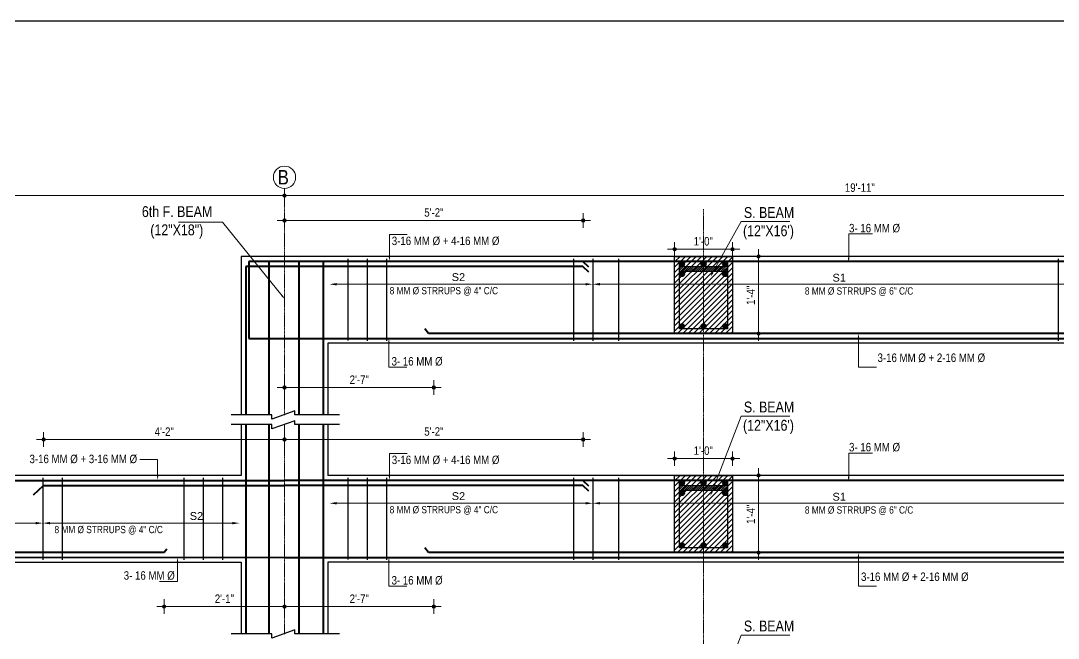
# Model space of a CAD drawing. Header units: inches. Extents: x 57837 to 133168, y 6972 to 27776.
# Drawn here: x 61173 to 62034, y 10336 to 10848 of the extents above; entities that cross this region are included whole.
import ezdxf

# ---------------------------------------------------------------- set-up
doc = ezdxf.new("R2010")
doc.units = ezdxf.units.IN
doc.header["$MEASUREMENT"] = 0
doc.linetypes.add('CENTER', pattern=[2, 1.25, -0.25, 0.25, -0.25])
doc.linetypes.add('CENTER2', pattern=[1.125, 0.75, -0.125, 0.125, -0.125])
for name, color, linetype, lineweight in [('CENTER', 9, 'CENTER', 5), ('DIM', 2, 'Continuous', 13), ('HACTH', 153, 'Continuous', 5), ('ROD', 1, 'Continuous', 40), ('STIRRUPS', 4, 'Continuous', 30)]:
    doc.layers.add(name, color=color, linetype=linetype, lineweight=lineweight)
for name, color, linetype in [('elevation', 3, 'Continuous'), ('text', 255, 'Continuous'), ('walls', 32, 'Continuous')]:
    doc.layers.add(name, color=color, linetype=linetype)
doc.styles.add('Arial', font='arial.ttf', dxfattribs={"height": 6.5})
doc.styles.get("Standard").update_dxf_attribs({"font": 'ARIALN.TTF', "height": 7})

msp = doc.modelspace()

# ---------------------------------------------------------------- hatches: boundary and pattern name
at = {"lineweight": 13}
h = msp.add_hatch(color=256, dxfattribs=at)
edge = h.paths.add_edge_path()
edge.add_arc((61391.65, 10703.39), 1.42, 0, 360)
h = msp.add_hatch(color=256, dxfattribs=at)
edge = h.paths.add_edge_path()
edge.add_arc((61391.65, 10703.39), 1.42, 0, 360)
h = msp.add_hatch(color=256, dxfattribs=at)
edge = h.paths.add_edge_path()
edge.add_arc((61391.65, 10682.74), 1.42, 0, 360)
h = msp.add_hatch(color=256, dxfattribs=at)
edge = h.paths.add_edge_path()
edge.add_arc((61639.65, 10682.74), 1.42, 0, 360)
h = msp.add_hatch(color=256, dxfattribs=at)
edge = h.paths.add_edge_path()
edge.add_arc((61715.65, 10658.85), 1.42, 0, 360)
h = msp.add_hatch(color=256, dxfattribs=at)
edge = h.paths.add_edge_path()
edge.add_arc((61763.65, 10658.85), 1.42, 0, 360)
h = msp.add_hatch(color=256, dxfattribs=at)
edge = h.paths.add_edge_path()
edge.add_arc((61785.35, 10652.91), 1.42, 0, 360)
h = msp.add_hatch(color=256, dxfattribs=at)
edge = h.paths.add_edge_path()
edge.add_arc((61785.35, 10588.9), 1.42, 0, 360)
h = msp.add_hatch(color=256, dxfattribs=at)
edge = h.paths.add_edge_path()
edge.add_arc((61391.65, 10544.11), 1.42, 0, 360)
h = msp.add_hatch(color=256, dxfattribs=at)
edge = h.paths.add_edge_path()
edge.add_arc((61515.65, 10544.11), 1.42, 0, 360)
h = msp.add_hatch(color=256, dxfattribs=at)
edge = h.paths.add_edge_path()
edge.add_arc((61191.65, 10501.01), 1.42, 0, 360)
h = msp.add_hatch(color=256, dxfattribs=at)
edge = h.paths.add_edge_path()
edge.add_arc((61391.65, 10501.01), 1.42, 0, 360)
h = msp.add_hatch(color=256, dxfattribs=at)
edge = h.paths.add_edge_path()
edge.add_arc((61391.65, 10501.01), 1.42, 0, 360)
h = msp.add_hatch(color=256, dxfattribs=at)
edge = h.paths.add_edge_path()
edge.add_arc((61639.65, 10501.01), 1.42, 0, 360)
h = msp.add_hatch(color=256, dxfattribs=at)
edge = h.paths.add_edge_path()
edge.add_arc((61715.65, 10485.15), 1.42, 0, 360)
h = msp.add_hatch(color=256, dxfattribs=at)
edge = h.paths.add_edge_path()
edge.add_arc((61763.65, 10485.15), 1.42, 0, 360)
h = msp.add_hatch(color=256, dxfattribs=at)
edge = h.paths.add_edge_path()
edge.add_arc((61785.35, 10471.18), 1.42, 0, 360)
h = msp.add_hatch(color=256, dxfattribs=at)
edge = h.paths.add_edge_path()
edge.add_arc((61785.35, 10407.16), 1.42, 0, 360)
h = msp.add_hatch(color=256, dxfattribs=at)
edge = h.paths.add_edge_path()
edge.add_arc((61291.65, 10362.37), 1.42, 0, 360)
h = msp.add_hatch(color=256, dxfattribs=at)
edge = h.paths.add_edge_path()
edge.add_arc((61391.65, 10362.37), 1.42, 0, 360)
h = msp.add_hatch(color=256, dxfattribs=at)
edge = h.paths.add_edge_path()
edge.add_arc((61391.65, 10362.37), 1.42, 0, 360)
h = msp.add_hatch(color=256, dxfattribs=at)
edge = h.paths.add_edge_path()
edge.add_arc((61515.65, 10362.37), 1.42, 0, 360)
at = {"layer": 'HACTH'}
h = msp.add_hatch(color=1, dxfattribs=at)
edge = h.paths.add_edge_path()
edge.add_arc((61721.74, 10646.63), 2.08, 0, 360)
h = msp.add_hatch(color=1, dxfattribs=at)
edge = h.paths.add_edge_path()
edge.add_arc((61739.65, 10646.63), 2.08, 0, 360)
h = msp.add_hatch(color=1, dxfattribs=at)
edge = h.paths.add_edge_path()
edge.add_arc((61757.57, 10646.63), 2.08, 0, 360)
h = msp.add_hatch(color=1, dxfattribs=at)
edge = h.paths.add_edge_path()
edge.add_arc((61721.74, 10638.27), 2.08, 0, 360)
h = msp.add_hatch(color=1, dxfattribs=at)
edge = h.paths.add_edge_path()
edge.add_arc((61757.57, 10638.27), 2.08, 0, 360)
h = msp.add_hatch(color=1, dxfattribs=at)
edge = h.paths.add_edge_path()
edge.add_arc((61721.74, 10595), 2.08, 0, 360)
h = msp.add_hatch(color=1, dxfattribs=at)
edge = h.paths.add_edge_path()
edge.add_arc((61739.65, 10595), 2.08, 0, 360)
h = msp.add_hatch(color=1, dxfattribs=at)
edge = h.paths.add_edge_path()
edge.add_arc((61757.57, 10595), 2.08, 0, 360)
h = msp.add_hatch(color=1, dxfattribs=at)
edge = h.paths.add_edge_path()
edge.add_arc((61721.74, 10464.9), 2.08, 0, 360)
h = msp.add_hatch(color=1, dxfattribs=at)
edge = h.paths.add_edge_path()
edge.add_arc((61739.65, 10464.9), 2.08, 0, 360)
h = msp.add_hatch(color=1, dxfattribs=at)
edge = h.paths.add_edge_path()
edge.add_arc((61757.57, 10464.9), 2.08, 0, 360)
h = msp.add_hatch(color=1, dxfattribs=at)
edge = h.paths.add_edge_path()
edge.add_arc((61721.74, 10456.53), 2.08, 0, 360)
h = msp.add_hatch(color=1, dxfattribs=at)
edge = h.paths.add_edge_path()
edge.add_arc((61757.57, 10456.53), 2.08, 0, 360)
h = msp.add_hatch(color=1, dxfattribs=at)
edge = h.paths.add_edge_path()
edge.add_arc((61721.74, 10413.26), 2.08, 0, 360)
h = msp.add_hatch(color=1, dxfattribs=at)
edge = h.paths.add_edge_path()
edge.add_arc((61739.65, 10413.26), 2.08, 0, 360)
h = msp.add_hatch(color=1, dxfattribs=at)
edge = h.paths.add_edge_path()
edge.add_arc((61757.57, 10413.26), 2.08, 0, 360)

# ---------------------------------------------------------------- linework, layer by layer
at = {"color": 1}
msp.add_line((60196.99, 10848.46), (62886.93, 10848.46), dxfattribs=at)
at = {"lineweight": 13}
for p, q in [((61391.65, 10697.39), (61391.65, 10709.39)), ((61391.65, 10709.39), (61391.65, 10697.39)), ((61397.65, 10703.39), (61385.65, 10703.39)), ((61385.65, 10703.39), (61397.65, 10703.39)), ((61391.65, 10676.74), (61391.65, 10688.74)), ((61639.65, 10688.74), (61639.65, 10676.74)), ((61397.65, 10682.74), (61385.65, 10682.74)), ((61633.65, 10682.74), (61645.65, 10682.74)), ((61721.65, 10658.85), (61709.65, 10658.85)), ((61715.65, 10652.85), (61715.65, 10664.85)), ((61757.65, 10658.85), (61769.65, 10658.85)), ((61763.65, 10664.85), (61763.65, 10652.85)), ((61785.35, 10646.91), (61785.35, 10658.91)), ((61779.35, 10652.91), (61791.35, 10652.91)), ((61791.35, 10588.9), (61779.35, 10588.9)), ((61785.35, 10594.9), (61785.35, 10582.9)), ((61391.65, 10538.11), (61391.65, 10550.11)), ((61515.65, 10550.11), (61515.65, 10538.11)), ((61397.65, 10544.11), (61385.65, 10544.11)), ((61509.65, 10544.11), (61521.65, 10544.11)), ((61191.65, 10495.01), (61191.65, 10507.01)), ((61391.65, 10495.01), (61391.65, 10507.01)), ((61391.65, 10507.01), (61391.65, 10495.01)), ((61639.65, 10507.01), (61639.65, 10495.01)), ((61197.65, 10501.01), (61185.65, 10501.01)), ((61397.65, 10501.01), (61385.65, 10501.01)), ((61385.65, 10501.01), (61397.65, 10501.01)), ((61633.65, 10501.01), (61645.65, 10501.01)), ((61715.65, 10479.15), (61715.65, 10491.15)), ((61763.65, 10491.15), (61763.65, 10479.15)), ((61721.65, 10485.15), (61709.65, 10485.15)), ((61757.65, 10485.15), (61769.65, 10485.15)), ((61785.35, 10465.18), (61785.35, 10477.18)), ((61779.35, 10471.18), (61791.35, 10471.18)), ((61785.35, 10413.16), (61785.35, 10401.16)), ((61791.35, 10407.16), (61779.35, 10407.16)), ((61291.65, 10356.37), (61291.65, 10368.37)), ((61391.65, 10356.37), (61391.65, 10368.37)), ((61391.65, 10368.37), (61391.65, 10356.37)), ((61515.65, 10368.37), (61515.65, 10356.37)), ((61297.65, 10362.37), (61285.65, 10362.37)), ((61397.65, 10362.37), (61385.65, 10362.37)), ((61385.65, 10362.37), (61397.65, 10362.37)), ((61509.65, 10362.37), (61521.65, 10362.37))]:
    msp.add_line(p, q, dxfattribs=at)
for p, q in [((62263.79, 10652.91), (61355.65, 10652.91)), ((61355.65, 10652.91), (61355.65, 10521.43)), ((61715.65, 10652.91), (61763.65, 10652.91)), ((61715.65, 10588.91), (61715.65, 10652.91)), ((61715.65, 10652.82), (61715.75, 10652.91)), ((61715.65, 10648.4), (61720.17, 10652.91)), ((61715.65, 10643.98), (61724.59, 10652.91)), ((61715.65, 10639.56), (61729.01, 10652.91)), ((61715.65, 10635.14), (61733.43, 10652.91)), ((61715.65, 10630.72), (61737.85, 10652.91)), ((61715.65, 10626.3), (61742.27, 10652.91)), ((61715.65, 10621.88), (61746.68, 10652.91)), ((61715.65, 10617.46), (61751.1, 10652.91)), ((61715.65, 10613.05), (61755.52, 10652.91)), ((61715.65, 10608.63), (61759.94, 10652.91)), ((61715.65, 10604.21), (61763.65, 10652.21)), ((61763.65, 10652.91), (61763.65, 10588.91)), ((61715.65, 10599.79), (61763.65, 10647.79)), ((61715.65, 10595.37), (61763.65, 10643.37)), ((61715.65, 10590.95), (61763.65, 10638.95)), ((61718.04, 10588.91), (61763.65, 10634.53)), ((61722.46, 10588.91), (61763.65, 10630.11)), ((61726.88, 10588.91), (61763.65, 10625.69)), ((61731.3, 10588.91), (61763.65, 10621.27)), ((61735.72, 10588.91), (61763.65, 10616.85)), ((61740.14, 10588.91), (61763.65, 10612.43)), ((61744.56, 10588.91), (61763.65, 10608.01)), ((61748.98, 10588.91), (61763.65, 10603.59)), ((61753.4, 10588.91), (61763.65, 10599.17)), ((61763.65, 10588.91), (61715.65, 10588.91)), ((61757.81, 10588.91), (61763.65, 10594.75)), ((61762.23, 10588.91), (61763.65, 10590.33)), ((61355.65, 10580.92), (61355.65, 10521.43)), ((61355.65, 10580.92), (61355.65, 10521.43)), ((61427.65, 10580.92), (61427.65, 10521.43)), ((62311.65, 10580.91), (61427.65, 10580.92)), ((61427.65, 10580.92), (61427.65, 10521.43)), ((61427.65, 10580.92), (61427.65, 10521.43)), ((61427.65, 10580.92), (61427.65, 10521.43)), ((61355.65, 10513.31), (61355.65, 10471.18)), ((61355.65, 10513.31), (61355.65, 10471.18)), ((61427.65, 10513.31), (61427.65, 10471.18)), ((61427.65, 10513.31), (61427.65, 10471.18)), ((61427.65, 10513.31), (61427.65, 10471.18)), ((61427.65, 10513.31), (61427.65, 10471.55)), ((61427.65, 10513.31), (61427.65, 10471.18)), ((61355.65, 10471.18), (60687.65, 10471.18)), ((62263.79, 10471.18), (61427.65, 10471.18)), ((61715.65, 10471.18), (61763.65, 10471.18)), ((61715.65, 10407.18), (61715.65, 10471.18)), ((61715.65, 10471.08), (61715.75, 10471.18)), ((61715.65, 10466.67), (61720.17, 10471.18)), ((61715.65, 10462.25), (61724.59, 10471.18)), ((61715.65, 10457.83), (61729.01, 10471.18)), ((61715.65, 10453.41), (61733.43, 10471.18)), ((61715.65, 10448.99), (61737.85, 10471.18)), ((61715.65, 10444.57), (61742.27, 10471.18)), ((61715.65, 10440.15), (61746.68, 10471.18)), ((61715.65, 10435.73), (61751.1, 10471.18)), ((61715.65, 10431.31), (61755.52, 10471.18)), ((61715.65, 10426.89), (61759.94, 10471.18)), ((61715.65, 10422.47), (61763.65, 10470.47)), ((61763.65, 10471.18), (61763.65, 10407.18)), ((61715.65, 10418.05), (61763.65, 10466.05)), ((61715.65, 10413.63), (61763.65, 10461.63)), ((61715.65, 10409.21), (61763.65, 10457.21)), ((61718.04, 10407.18), (61763.65, 10452.79)), ((61722.46, 10407.18), (61763.65, 10448.37)), ((61726.88, 10407.18), (61763.65, 10443.95)), ((61731.3, 10407.18), (61763.65, 10439.54)), ((61735.72, 10407.18), (61763.65, 10435.12)), ((61740.14, 10407.18), (61763.65, 10430.7)), ((61744.56, 10407.18), (61763.65, 10426.28)), ((61748.98, 10407.18), (61763.65, 10421.86)), ((61753.4, 10407.18), (61763.65, 10417.44)), ((61757.81, 10407.18), (61763.65, 10413.02)), ((61762.23, 10407.18), (61763.65, 10408.6)), ((60759.65, 10399.18), (61355.65, 10399.18)), ((61355.65, 10399.18), (61355.65, 10339.7)), ((61355.65, 10399.18), (61355.65, 10339.7)), ((61355.65, 10399.18), (61355.65, 10339.7)), ((61427.65, 10399.18), (61427.65, 10339.7)), ((62311.65, 10399.18), (61427.65, 10399.18)), ((61427.65, 10399.18), (61427.65, 10339.7)), ((61427.65, 10399.18), (61427.65, 10339.7)), ((61427.65, 10399.18), (61427.65, 10339.7)), ((61427.65, 10399.18), (61427.65, 10339.33)), ((61763.65, 10407.18), (61715.65, 10407.18))]:
    msp.add_line(p, q)
for centre in [(61391.65, 10703.39), (61391.65, 10703.39), (61391.65, 10682.74), (61639.65, 10682.74), (61715.65, 10658.85), (61763.65, 10658.85), (61785.35, 10652.91), (61785.35, 10588.9), (61391.65, 10544.11), (61515.65, 10544.11), (61191.65, 10501.01), (61391.65, 10501.01), (61391.65, 10501.01), (61639.65, 10501.01), (61715.65, 10485.15), (61763.65, 10485.15), (61785.35, 10471.18), (61785.35, 10407.16), (61291.65, 10362.37), (61391.65, 10362.37), (61391.65, 10362.37), (61515.65, 10362.37)]:
    msp.add_circle(centre, 1.42, dxfattribs=at)
at = {"layer": 'CENTER', "linetype": 'CENTER2', "lineweight": 5}
for p, q in [((61391.65, 10709.39), (61391.65, 10521.27)), ((61739.65, 9221.15), (61739.65, 10692.22)), ((61391.65, 10513.46), (61391.65, 10339.53))]:
    msp.add_line(p, q, dxfattribs=at)
at = {"layer": 'DIM'}
for p, q in [((60727.65, 10703.39), (61387.65, 10703.39)), ((62343.65, 10703.39), (61395.65, 10703.39)), ((61635.65, 10682.74), (61395.65, 10682.74)), ((61719.65, 10658.85), (61759.65, 10658.85)), ((61785.35, 10648.91), (61785.35, 10592.9)), ((61395.65, 10544.11), (61511.65, 10544.11)), ((61387.65, 10501.01), (61195.65, 10501.01)), ((61635.65, 10501.01), (61395.65, 10501.01)), ((61719.65, 10485.15), (61759.65, 10485.15)), ((61785.35, 10467.18), (61785.35, 10411.16)), ((61387.65, 10362.37), (61295.65, 10362.37)), ((61395.65, 10362.37), (61511.65, 10362.37))]:
    msp.add_line(p, q, dxfattribs=at)
at = {"layer": 'DIM', "ltscale": 3}
for p, q in [((61340.15, 10681.47), (61303.49, 10681.47)), ((61389.68, 10620.23), (61340.15, 10681.47)), ((61478.78, 10653.03), (61478.78, 10671.04)), ((61478.78, 10671.04), (61493.62, 10671.04)), ((61478.78, 10471.3), (61478.78, 10489.31)), ((61478.78, 10489.31), (61493.62, 10489.31)), ((61286.27, 10484.31), (61271.43, 10484.31)), ((61286.27, 10471.3), (61286.27, 10484.31))]:
    msp.add_line(p, q, dxfattribs=at)
at = {"layer": 'DIM', "lineweight": 13}
for p, q in [((61747.2, 10639.3), (61770.77, 10681.86)), ((61770.77, 10681.86), (61811.27, 10681.86)), ((61860.15, 10651.82), (61860.15, 10671.52)), ((61860.15, 10671.52), (61880.02, 10671.52)), ((61746.7, 10457.8), (61770.77, 10520.48)), ((61770.77, 10520.48), (61811.27, 10520.48)), ((61860.15, 10470.08), (61860.15, 10489.79)), ((61860.15, 10489.79), (61880.02, 10489.79)), ((61746.7, 10276.06), (61770.77, 10338.74)), ((61770.77, 10338.74), (61811.27, 10338.74))]:
    msp.add_line(p, q, dxfattribs=at)
at = {"layer": 'DIM', "lineweight": 9}
for p, q in [((61435.04, 10629.84), (61641.65, 10629.84)), ((62049.65, 10629.84), (61653.65, 10629.84)), ((61435.04, 10448.1), (61641.65, 10448.1)), ((62049.65, 10448.1), (61653.65, 10448.1)), ((60930.4, 10431.6), (61184.9, 10431.6)), ((61348.27, 10431.6), (61196.9, 10431.6))]:
    msp.add_line(p, q, dxfattribs=at)
at = {"layer": 'DIM', "ltscale": 3, "extrusion": (0, 0, -1)}
for p, q in [((61478.34, 10580.94), (61478.34, 10560.93)), ((61868.31, 10584.93), (61868.31, 10560.93)), ((61868.31, 10580.94), (61868.31, 10560.93)), ((61478.34, 10560.93), (61493.18, 10560.93)), ((61868.31, 10560.93), (61883.15, 10560.93)), ((61868.31, 10560.93), (61883.15, 10560.93)), ((61302.77, 10399.21), (61302.77, 10383.2)), ((61478.34, 10399.21), (61478.34, 10379.2)), ((61868.31, 10403.2), (61868.31, 10379.2)), ((61868.31, 10399.21), (61868.31, 10379.2)), ((61302.77, 10383.2), (61287.93, 10383.2)), ((61478.34, 10379.2), (61493.18, 10379.2)), ((61868.31, 10379.2), (61883.15, 10379.2)), ((61868.31, 10379.2), (61883.15, 10379.2))]:
    msp.add_line(p, q, dxfattribs=at)
at = {"layer": 'DIM'}
msp.add_circle((61391.65, 10718.62), 9.23, dxfattribs=at)
at = {"layer": 'DIM', "ltscale": 3}
for points in [[(61479.44, 10653.03), (61478.78, 10649.03), (61478.11, 10653.03)], [(61390.2, 10620.65), (61392.2, 10617.12), (61389.16, 10619.81)], [(61286.94, 10471.3), (61286.27, 10467.3), (61285.6, 10471.3)], [(61479.44, 10471.3), (61478.78, 10467.3), (61478.11, 10471.3)]]:
    msp.add_solid(points, dxfattribs=at)
at = {"layer": 'DIM', "lineweight": 13}
for points in [[(61860.81, 10651.82), (61860.15, 10647.82), (61859.48, 10651.82)], [(61747.78, 10638.98), (61745.26, 10635.8), (61746.62, 10639.62)], [(61860.81, 10470.08), (61860.15, 10466.08), (61859.48, 10470.08)], [(61747.32, 10457.56), (61745.26, 10454.06), (61746.08, 10458.04)]]:
    msp.add_solid(points, dxfattribs=at)
at = {"layer": 'DIM'}
for points in [[(61435.04, 10630.84), (61435.04, 10628.84), (61429.04, 10629.84)], [(61641.65, 10630.84), (61641.65, 10628.84), (61647.65, 10629.84)], [(61653.65, 10630.84), (61653.65, 10628.84), (61647.65, 10629.84)], [(61435.04, 10449.1), (61435.04, 10447.1), (61429.04, 10448.1)], [(61641.65, 10449.1), (61641.65, 10447.1), (61647.65, 10448.1)], [(61653.65, 10449.1), (61653.65, 10447.1), (61647.65, 10448.1)], [(61184.9, 10432.6), (61184.9, 10430.6), (61190.9, 10431.6)], [(61196.9, 10432.6), (61196.9, 10430.6), (61190.9, 10431.6)], [(61348.27, 10432.6), (61348.27, 10430.6), (61354.27, 10431.6)]]:
    msp.add_solid(points, dxfattribs=at)
at = {"layer": 'DIM', "ltscale": 3, "extrusion": (0, 0, -1)}
for points in [[(-61868.97, 10584.93), (-61868.31, 10588.93), (-61867.64, 10584.93)], [(-61479.01, 10580.94), (-61478.34, 10584.94), (-61477.67, 10580.94)], [(-61868.97, 10580.94), (-61868.31, 10584.94), (-61867.64, 10580.94)], [(-61303.44, 10399.21), (-61302.77, 10403.21), (-61302.1, 10399.21)], [(-61479.01, 10399.21), (-61478.34, 10403.21), (-61477.67, 10399.21)], [(-61868.97, 10403.2), (-61868.31, 10407.2), (-61867.64, 10403.2)], [(-61868.97, 10399.21), (-61868.31, 10403.21), (-61867.64, 10399.21)]]:
    msp.add_solid(points, dxfattribs=at)
at = {"layer": 'elevation'}
for p, q in [((61355.65, 10513.31), (61355.65, 10471.55)), ((61427.65, 10513.31), (61427.65, 10471.55)), ((61423.65, 10469.55), (61423.65, 10429.55))]:
    msp.add_line(p, q, dxfattribs=at)
at = {"layer": 'HACTH'}
for p, q in [((61759.76, 10644.55), (61719.65, 10644.55)), ((61719.65, 10644.55), (61719.65, 10640.35)), ((61719.65, 10643.18), (61721.02, 10644.55)), ((61719.65, 10641.41), (61722.79, 10644.55)), ((61720.36, 10640.35), (61724.56, 10644.55)), ((61722.13, 10640.35), (61726.33, 10644.55)), ((61723.89, 10640.35), (61728.1, 10644.55)), ((61725.66, 10640.35), (61729.86, 10644.55)), ((61727.43, 10640.35), (61731.63, 10644.55)), ((61729.2, 10640.35), (61733.4, 10644.55)), ((61730.97, 10640.35), (61735.17, 10644.55)), ((61732.73, 10640.35), (61736.93, 10644.55)), ((61734.5, 10640.35), (61738.7, 10644.55)), ((61736.27, 10640.35), (61740.47, 10644.55)), ((61738.04, 10640.35), (61742.24, 10644.55)), ((61739.8, 10640.35), (61744.01, 10644.55)), ((61741.57, 10640.35), (61745.77, 10644.55)), ((61743.34, 10640.35), (61747.54, 10644.55)), ((61745.11, 10640.35), (61749.31, 10644.55)), ((61746.88, 10640.35), (61751.08, 10644.55)), ((61748.64, 10640.35), (61752.84, 10644.55)), ((61750.41, 10640.35), (61754.61, 10644.55)), ((61752.18, 10640.35), (61756.38, 10644.55)), ((61753.95, 10640.35), (61758.15, 10644.55)), ((61755.71, 10640.35), (61759.76, 10644.4)), ((61757.48, 10640.35), (61759.76, 10642.63)), ((61759.25, 10640.35), (61759.76, 10640.86)), ((61759.76, 10640.35), (61759.76, 10644.55)), ((61719.65, 10640.35), (61759.76, 10640.35)), ((61759.76, 10462.82), (61719.65, 10462.82)), ((61719.65, 10462.82), (61719.65, 10458.61)), ((61719.65, 10461.44), (61721.02, 10462.82)), ((61719.65, 10459.68), (61722.79, 10462.82)), ((61720.36, 10458.61), (61724.56, 10462.82)), ((61722.13, 10458.61), (61726.33, 10462.82)), ((61723.89, 10458.61), (61728.1, 10462.82)), ((61725.66, 10458.61), (61729.86, 10462.82)), ((61727.43, 10458.61), (61731.63, 10462.82)), ((61729.2, 10458.61), (61733.4, 10462.82)), ((61730.97, 10458.61), (61735.17, 10462.82)), ((61732.73, 10458.61), (61736.93, 10462.82)), ((61734.5, 10458.61), (61738.7, 10462.82)), ((61736.27, 10458.61), (61740.47, 10462.82)), ((61738.04, 10458.61), (61742.24, 10462.82)), ((61739.8, 10458.61), (61744.01, 10462.82)), ((61741.57, 10458.61), (61745.77, 10462.82)), ((61743.34, 10458.61), (61747.54, 10462.82)), ((61745.11, 10458.61), (61749.31, 10462.82)), ((61746.88, 10458.61), (61751.08, 10462.82)), ((61748.64, 10458.61), (61752.84, 10462.82)), ((61750.41, 10458.61), (61754.61, 10462.82)), ((61752.18, 10458.61), (61756.38, 10462.82)), ((61753.95, 10458.61), (61758.15, 10462.82)), ((61755.71, 10458.61), (61759.76, 10462.66)), ((61757.48, 10458.61), (61759.76, 10460.9)), ((61759.76, 10458.61), (61759.76, 10462.82)), ((61719.65, 10458.61), (61759.76, 10458.61)), ((61759.25, 10458.61), (61759.76, 10459.13))]:
    msp.add_line(p, q, dxfattribs=at)
at = {"layer": 'ROD'}
for p, q in [((61391.65, 10644.54), (61359.65, 10644.54)), ((61359.65, 10644.54), (61359.65, 10521.43)), ((61639.32, 10648.71), (61362.1, 10648.71)), ((61362.1, 10648.71), (61362.1, 10584.91)), ((61378.54, 10648.71), (61378.54, 10521.06)), ((62373.9, 10648.71), (61391.65, 10648.71)), ((61639.32, 10644.54), (61391.65, 10644.54)), ((61403.54, 10648.71), (61403.54, 10521.06)), ((61423.65, 10648.71), (61423.65, 10521.43)), ((61423.65, 10648.71), (61423.65, 10521.43)), ((61423.65, 10648.71), (61423.65, 10521.43)), ((61423.65, 10648.71), (61423.65, 10521.43)), ((61644.32, 10643.94), (61639.32, 10648.71)), ((61644.32, 10639.76), (61639.32, 10644.54)), ((61511.23, 10588.9), (61508.2, 10592.75)), ((62208.28, 10588.9), (61511.23, 10588.9)), ((61362.1, 10584.91), (62251.08, 10584.91)), ((61359.65, 10513.31), (61359.65, 10339.7)), ((61359.65, 10513.31), (61359.65, 10339.7)), ((61378.54, 10512.94), (61378.54, 10339.33)), ((61403.54, 10512.94), (61403.54, 10339.33)), ((61423.65, 10513.31), (61423.65, 10339.7)), ((61423.65, 10513.31), (61423.65, 10339.7)), ((61423.65, 10513.31), (61423.65, 10339.7)), ((61423.65, 10513.31), (61423.65, 10339.7)), ((60723.65, 10467.05), (61391.65, 10466.98)), ((61183.31, 10454.97), (61191.53, 10462.83)), ((61191.53, 10462.83), (61391.65, 10462.8)), ((61639.32, 10466.98), (61391.65, 10466.98)), ((62373.9, 10466.98), (61391.65, 10466.98)), ((61639.32, 10462.8), (61391.65, 10462.8)), ((61644.32, 10462.2), (61639.32, 10466.98)), ((61644.32, 10458.03), (61639.32, 10462.8)), ((61293.94, 10409.87), (61291.65, 10407.16)), ((61511.23, 10407.16), (61508.2, 10411.02)), ((60691.65, 10403.33), (61391.65, 10403.17)), ((61291.65, 10407.16), (60823.65, 10407.16)), ((61391.65, 10403.17), (62251.08, 10403.17)), ((62206.78, 10407.16), (61511.23, 10407.16))]:
    msp.add_line(p, q, dxfattribs=at)
at = {"layer": 'STIRRUPS'}
for p, q in [((61444.25, 10650.99), (61444.25, 10583.11)), ((61444.25, 10650.99), (61444.25, 10583.11)), ((61460.25, 10650.99), (61460.25, 10582.99)), ((61476.25, 10650.99), (61476.25, 10582.99)), ((61631.65, 10650.96), (61631.65, 10582.96)), ((61647.65, 10650.96), (61647.65, 10582.96)), ((61647.65, 10650.96), (61647.65, 10582.96)), ((61669.12, 10650.96), (61669.12, 10582.96)), ((61669.12, 10650.96), (61669.12, 10582.96)), ((62034.19, 10650.96), (62034.19, 10582.96)), ((62034.19, 10650.96), (62034.19, 10582.96)), ((61719.65, 10648.71), (61759.65, 10648.71)), ((61719.65, 10592.91), (61719.65, 10648.71)), ((61759.65, 10648.71), (61759.65, 10592.91)), ((61759.65, 10592.91), (61719.65, 10592.91)), ((61190.9, 10469.22), (61190.9, 10401.22)), ((61206.9, 10469.22), (61206.9, 10401.22)), ((61206.9, 10469.22), (61206.9, 10401.22)), ((61308.09, 10469.22), (61308.09, 10401.22)), ((61324.09, 10469.25), (61324.09, 10401.25)), ((61340.09, 10469.25), (61340.09, 10401.25)), ((61444.25, 10469.25), (61444.25, 10401.37)), ((61444.25, 10469.25), (61444.25, 10401.37)), ((61460.25, 10469.25), (61460.25, 10401.25)), ((61476.25, 10469.25), (61476.25, 10401.25)), ((61631.65, 10469.22), (61631.65, 10401.22)), ((61647.65, 10469.22), (61647.65, 10401.22)), ((61647.65, 10469.22), (61647.65, 10401.22)), ((61669.12, 10469.22), (61669.12, 10401.22)), ((61669.12, 10469.22), (61669.12, 10401.22)), ((61719.65, 10466.98), (61759.65, 10466.98)), ((61719.65, 10411.18), (61719.65, 10466.98)), ((61759.65, 10466.98), (61759.65, 10411.18)), ((61759.65, 10411.18), (61719.65, 10411.18))]:
    msp.add_line(p, q, dxfattribs=at)
at = {"layer": 'STIRRUPS', "color": 1}
for centre in [(61721.74, 10646.63), (61739.65, 10646.63), (61757.57, 10646.63), (61721.74, 10638.27), (61757.57, 10638.27), (61721.74, 10595), (61739.65, 10595), (61757.57, 10595), (61721.74, 10464.9), (61739.65, 10464.9), (61757.57, 10464.9), (61721.74, 10456.53), (61757.57, 10456.53), (61721.74, 10413.26), (61739.65, 10413.26), (61757.57, 10413.26)]:
    msp.add_circle(centre, 2.08, dxfattribs=at)
at = {"layer": 'walls', "color": 6}
for p, q in [((61381.25, 10521.43), (61347.27, 10521.43)), ((61400.28, 10524.67), (61381.25, 10517.87)), ((61381.25, 10517.87), (61381.25, 10521.43)), ((61400.28, 10521.43), (61400.28, 10524.67)), ((61437.33, 10521.43), (61400.28, 10521.43)), ((61381.25, 10513.31), (61347.27, 10513.31)), ((61400.28, 10516.54), (61381.25, 10509.75)), ((61381.25, 10509.75), (61381.25, 10513.31)), ((61400.28, 10513.31), (61400.28, 10516.54)), ((61437.33, 10513.31), (61400.28, 10513.31)), ((61381.25, 10339.7), (61347.27, 10339.7)), ((61400.28, 10342.93), (61381.25, 10336.14)), ((61381.25, 10336.14), (61381.25, 10339.7)), ((61400.28, 10339.7), (61400.28, 10342.93)), ((61437.33, 10339.7), (61400.28, 10339.7))]:
    msp.add_line(p, q, dxfattribs=at)

# ---------------------------------------------------------------- texts
at = {"layer": 'DIM'}
for s, p in [('19\'-11"', (61856.97, 10706.52)), ('5\'-2"', (61507.7, 10685.87)), ('1\'-0"', (61731.43, 10661.98)), ('2\'-7"', (61445.74, 10547.12)), ('5\'-2"', (61507.7, 10504.14)), ('4\'-2"', (61283.81, 10504.02)), ('1\'-0"', (61731.43, 10488.28)), ('2\'-1"', (61333.74, 10365.39)), ('2\'-7"', (61445.74, 10365.39))]:
    msp.add_text(s, height=7, dxfattribs=at).set_placement(p)
at = {"layer": 'DIM', "style": 'Arial'}
for s, p in [('S2', (61530.54, 10632.5)), ('S1', (61846.73, 10632.01)), ('S2', (61530.54, 10450.76)), ('S1', (61846.73, 10450.27)), ('S2', (61312.98, 10434.26))]:
    msp.add_text(s, height=6.5, dxfattribs=at).set_placement(p)
at = {"layer": 'DIM'}
for p in [(61782.33, 10612.68), (61782.33, 10430.94)]:
    msp.add_text('1\'-4"', height=7, rotation=90, dxfattribs=at).set_placement(p)
at = {"layer": 'text'}
for s, height, p in [('B', 12, (61386.06, 10712.62)), ('6th F. BEAM', 9, (61273.22, 10685.61)), ('S. BEAM', 9, (61773.11, 10684.82)), ('(12"X18")', 9, (61280.2, 10670.45)), ('(12"X16\')', 9, (61772.4, 10669.67)), ('3- 16 MM Ø', 7, (61860.47, 10672.88)), ('3-16 MM Ø + 4-16 MM Ø', 7, (61480.76, 10662.35)), ('8 MM Ø STRRUPS @ 4" C/C', 6, (61478.98, 10621.52)), ('8 MM Ø STRRUPS @ 6" C/C', 6, (61823.81, 10621.25)), ('3-16 MM Ø + 2-16 MM Ø', 7, (61884.13, 10565.35)), ('3- 16 MM Ø', 7, (61480.58, 10562.39)), ('S. BEAM', 9, (61773.11, 10523.44)), ('(12"X16\')', 9, (61772.4, 10508.29)), ('3- 16 MM Ø', 7, (61860.47, 10491.14)), ('3-16 MM Ø + 3-16 MM Ø', 7, (61179.9, 10481.39)), ('3-16 MM Ø + 4-16 MM Ø', 7, (61480.76, 10480.62)), ('8 MM Ø STRRUPS @ 4" C/C', 6, (61478.98, 10439.78)), ('8 MM Ø STRRUPS @ 6" C/C', 6, (61823.81, 10439.52)), ('8 MM Ø STRRUPS @ 4" C/C', 6, (61200.68, 10423.28)), ('3- 16 MM Ø', 7, (61258.15, 10384.66)), ('3-16 MM Ø + 2-16 MM Ø', 7, (61870.42, 10383.62)), ('3- 16 MM Ø', 7, (61480.58, 10380.66)), ('S. BEAM', 9, (61773.11, 10341.7))]:
    msp.add_text(s, height=height, dxfattribs=at).set_placement(p)

doc.saveas('drawing.dxf')
